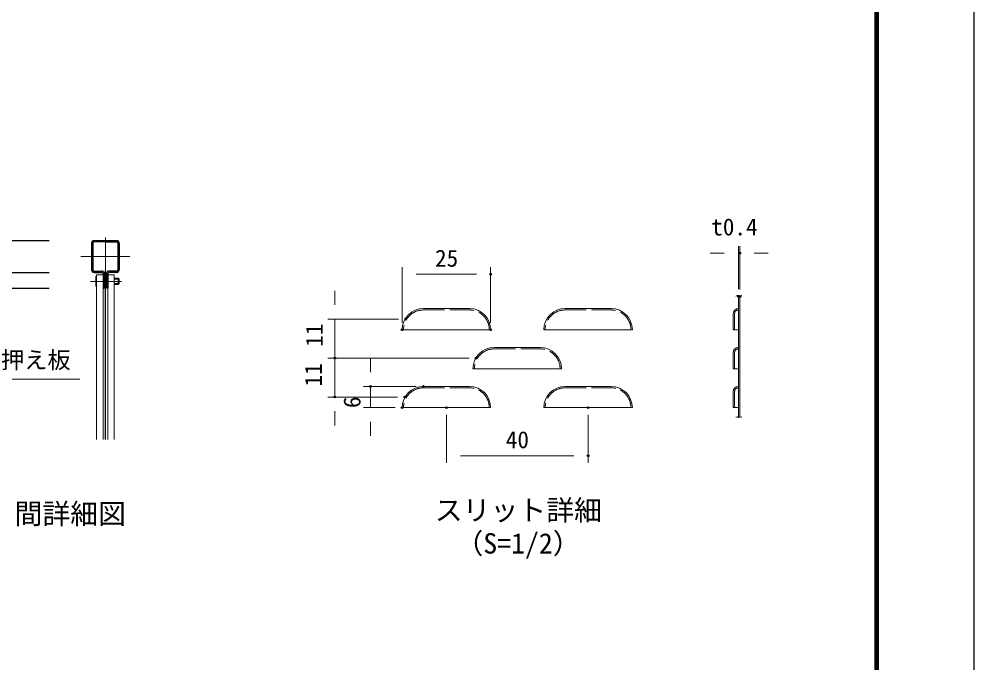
# Model space of a CAD drawing. Units: millimetres, scale not verified, with parts at other scales. Extents: x -4200 to 4200, y -2970 to 2970.
# Drawn here: x 1504 to 4200, y -753 to 1066 of the extents above; entities that cross this region are included whole.
import ezdxf
from ezdxf.enums import TextEntityAlignment as Align

# ---------------------------------------------------------------- set-up
doc = ezdxf.new("R2010")
doc.units = ezdxf.units.MM
doc.header["$LTSCALE"] = 10
doc.header["$PDMODE"] = 32
doc.header["$PDSIZE"] = 5
doc.linetypes.add('DASHED', pattern=[7.5, 6, -1.5])
doc.linetypes.add('USER1', pattern=[50.8, 31.75, -6.35, 6.35, -6.35])
for name, color, linetype, lineweight in [('0-0_D-STR1', 1, 'Continuous', 25), ('0-1_D-BMK', 2, 'USER1', 13), ('0-3_D-STR-DIM', 7, 'Continuous', 13), ('0-6_D-STR3', 3, 'Continuous', 13), ('0-7_D-TTL-TXT', 7, 'Continuous', 25), ('0-9_D-STR2', 7, 'Continuous', 13), ('0-A_D-STR-TXT', 7, 'Continuous', 13), ('0-D_D-TTL', 2, 'Continuous', 25)]:
    doc.layers.add(name, color=color, linetype=linetype, lineweight=lineweight)
doc.layers.add('0-5_Defpoints', color=8, linetype='Continuous')
doc.styles.add('ＭＳ ゴシック', font='')
doc.styles.get('ＭＳ ゴシック').set_extended_font_data('MS Gothic')

msp = doc.modelspace()

# ---------------------------------------------------------------- linework, layer by layer
at = {"layer": '0-0_D-STR1'}
for p, q in [((1045.73, 440.04), (1589.78, 440.04)), ((1709.07, 432.84), (1709.07, 357.24)), ((1712.67, 432.84), (1712.67, 357.24)), ((1716.27, 440.04), (1779.87, 440.04)), ((1748.07, 436.44), (1716.27, 436.44)), ((1748.07, 436.44), (1779.87, 436.44)), ((1783.47, 432.84), (1783.47, 357.24)), ((1787.07, 432.84), (1787.07, 357.24)), ((1716.27, 353.64), (1737.87, 353.64)), ((1779.87, 353.64), (1758.27, 353.64)), ((1045.73, 350.04), (1589.78, 350.04)), ((1716.27, 350.04), (1737.87, 350.04)), ((1741.47, 335.04), (1745.07, 335.04)), ((1745.07, 346.44), (1745.07, 305.04)), ((1751.07, 346.44), (1751.07, 305.04)), ((1751.07, 335.04), (1754.67, 335.04)), ((1754.67, 346.44), (1754.67, 305.04)), ((1779.87, 350.04), (1758.27, 350.04)), ((1374.76, 305.04), (1589.78, 305.04)), ((1741.47, 314.04), (1745.07, 314.04)), ((1751.07, 314.04), (1754.67, 314.04)), ((1754.67, 305.04), (1751.07, 305.04))]:
    msp.add_line(p, q, dxfattribs=at)
msp.add_lwpolyline([(1741.47, 346.44), (1741.47, 305.04), (1745.07, 305.04)], dxfattribs=at)
for centre, radius, start, end in [((1716.27, 432.84), 7.2, 90, 180), ((1716.27, 432.84), 3.6, 90, 180), ((1779.87, 432.84), 7.2, 0, 90), ((1779.87, 432.84), 3.6, 0, 90), ((1716.27, 357.24), 7.2, 180, 270), ((1716.27, 357.24), 3.6, 180, 270), ((1737.87, 346.44), 7.2, 0, 90), ((1758.27, 346.44), 7.2, 90, 180), ((1779.87, 357.24), 7.2, 270, 0), ((1779.87, 357.24), 3.6, 270, 0), ((1737.87, 346.44), 3.6, 0, 90), ((1758.27, 346.44), 3.6, 90, 180)]:
    msp.add_arc(centre, radius, start, end, dxfattribs=at)
at = {"layer": '0-1_D-BMK'}
for p, q in [((1748.07, 448.46), (1748.07, -121.87)), ((1678.62, 395.04), (1817.53, 395.04)), ((1705.76, 324.54), (1793.64, 324.54))]:
    msp.add_line(p, q, dxfattribs=at)
at = {"layer": '0-3_D-STR-DIM'}
for p, q in [((3495.62, 404.48), (3455.62, 404.48)), ((3535.62, 302.57), (3535.62, 424.48)), ((3535.62, 404.48), (3539.62, 404.48)), ((3539.62, 301.35), (3539.62, 424.48)), ((3579.62, 404.48), (3619.62, 404.48)), ((2585.9, 207.87), (2585.9, 364.81)), ((2835.9, 207.87), (2835.9, 364.81)), ((2625.9, 344.81), (2795.9, 344.81)), ((2396.22, 257.87), (2396.22, 297.87)), ((2575.97, 217.87), (2376.22, 217.87)), ((2396.22, 217.87), (2396.22, 107.87)), ((2396.22, 147.87), (2396.22, 187.87)), ((2774.79, 107.87), (2376.22, 107.87)), ((2774.79, 107.87), (2376.22, 107.87)), ((2396.22, 107.87), (2396.22, -2.13)), ((2496.61, 67.87), (2496.61, 107.87)), ((2396.22, 67.87), (2396.22, 27.87)), ((2625.9, 27.87), (2476.61, 27.87)), ((2496.61, -32.13), (2496.61, 27.87)), ((2573.13, -2.13), (2376.22, -2.13)), ((2396.22, -42.13), (2396.22, -82.13)), ((2565.9, -32.13), (2476.61, -32.13)), ((2710.9, -52.13), (2710.9, -187.97)), ((3110.9, -52.13), (3110.9, -187.97)), ((2496.61, -72.13), (2496.61, -112.13)), ((2750.9, -167.97), (3070.9, -167.97))]:
    msp.add_line(p, q, dxfattribs=at)
for points in [[(3527.91, 283.23), (3531.54, 284.23), (3534.84, 282.43), (3540.37, 283.46), (3538.29, 282.16), (3543.26, 284.23), (3545.19, 283.46)], [(3527.91, -59.19), (3531.54, -58.19), (3534.84, -60), (3540.37, -58.97), (3538.29, -60.27), (3543.26, -58.19), (3545.19, -58.97)]]:
    msp.add_lwpolyline(points, dxfattribs=at)
at = {"layer": '0-5_Defpoints'}
for p in [(3539.62, 404.48), (2835.9, 344.81), (3535.62, 282.57), (3539.62, 281.35), (2595.97, 217.87), (2585.9, 187.87), (2835.9, 187.87), (2396.22, 107.87), (2794.79, 107.87), (2496.61, 27.87), (2645.9, 27.87), (2396.22, -2.13), (2593.13, -2.13), (2585.9, -32.13), (2710.9, -32.13), (3110.9, -32.13), (3110.9, -167.97)]:
    msp.add_point(p, dxfattribs=at)
at = {"layer": '0-6_D-STR3'}
for p, q in [((1721.07, 337.53), (1721.07, 311.55)), ((1745.07, 333.54), (1747.47, 333.54)), ((1748.67, 333.54), (1751.07, 333.54)), ((1772.66, 333.54), (1784.07, 333.54)), ((1784.07, 333.54), (1784.07, 315.54)), ((1787.07, 330.54), (1784.07, 333.54)), ((1745.07, 315.54), (1747.47, 315.54)), ((1748.67, 315.54), (1751.07, 315.54)), ((1754.67, 305.04), (1754.67, 299.79)), ((1772.66, 318.54), (1787.07, 318.54)), ((1772.66, 315.54), (1784.07, 315.54)), ((1787.07, 318.54), (1784.07, 315.54))]:
    msp.add_line(p, q, dxfattribs=at)
at = {"layer": '0-6_D-STR3', "linetype": 'DASHED'}
for p, q in [((2645.9, 243.87), (2775.9, 243.87)), ((3045.9, 243.87), (3175.9, 243.87)), ((3524.62, 232.99), (3524.62, 187.87)), ((2845.9, 133.87), (2975.9, 133.87)), ((3524.62, 122.99), (3524.62, 77.87)), ((2645.9, 23.87), (2775.9, 23.87)), ((3045.9, 23.87), (3175.9, 23.87)), ((3524.62, 12.99), (3524.62, -32.13))]:
    msp.add_line(p, q, dxfattribs=at)
at = {"layer": '0-6_D-STR3'}
for points in [[(1723.49, -121.87), (1723.49, 343.29), (1741.47, 343.29), (1741.47, -121.87)], [(1772.66, -121.87), (1772.66, 343.29), (1754.67, 343.29), (1754.67, -121.87)], [(1772.66, 330.54), (1787.07, 330.54), (1787.07, 318.54)]]:
    msp.add_lwpolyline(points, dxfattribs=at)
for centre, radius, start, end in [((1725.99, 337.53), 4.92, 120.65597, 239.34403), ((1737.81, 324.54), 16.73, 148.86338, 211.13662), ((1725.99, 311.55), 4.92, 120.65597, 239.34403)]:
    msp.add_arc(centre, radius, start, end, dxfattribs=at)
at = {"layer": '0-6_D-STR3', "linetype": 'DASHED'}
for centre, radius, start, end in [((2645.9, 187.87), 56, 90, 180), ((2775.9, 187.87), 56, 0, 90), ((3045.9, 187.87), 56, 90, 180), ((3175.9, 187.87), 56, 0, 90), ((3535.62, 232.99), 11, 90, 180), ((2845.9, 77.87), 56, 90, 180), ((2975.9, 77.87), 56, 0, 90), ((3535.62, 122.99), 11, 90, 180), ((2645.9, -32.13), 56, 90, 180), ((2775.9, -32.13), 56, 0, 90), ((3045.9, -32.13), 56, 90, 180), ((3175.9, -32.13), 56, 0, 90), ((3535.62, 12.99), 11, 90, 180)]:
    msp.add_arc(centre, radius, start, end, dxfattribs=at)
at = {"layer": '0-9_D-STR2'}
for p, q in [((1747.47, 355.29), (1747.47, -121.87)), ((1748.67, 355.29), (1747.47, 355.29)), ((1748.67, 355.29), (1748.67, -121.87)), ((3535.62, 282.86), (3535.62, -59.57)), ((3539.62, 282.86), (3539.62, -59.57)), ((2645.9, 247.87), (2775.9, 247.87)), ((3045.9, 247.87), (3175.9, 247.87)), ((3520.62, 232.99), (3520.62, 187.87)), ((2585.9, 187.87), (2835.9, 187.87)), ((2985.9, 187.87), (3235.9, 187.87)), ((3535.62, 187.87), (3520.62, 187.87)), ((2845.9, 137.87), (2975.9, 137.87)), ((3520.62, 122.99), (3520.62, 77.87)), ((2785.9, 77.87), (3035.9, 77.87)), ((3535.62, 77.87), (3520.62, 77.87)), ((2645.9, 27.87), (2775.9, 27.87)), ((3045.9, 27.87), (3175.9, 27.87)), ((3520.62, 12.99), (3520.62, -32.13)), ((2585.9, -32.13), (2835.9, -32.13)), ((2985.9, -32.13), (3235.9, -32.13)), ((3535.62, -32.13), (3520.62, -32.13))]:
    msp.add_line(p, q, dxfattribs=at)
for centre, radius, start, end in [((2645.9, 187.87), 60, 90, 180), ((2775.9, 187.87), 60, 0, 90), ((3045.9, 187.87), 60, 90, 180), ((3175.9, 187.87), 60, 0, 90), ((3535.62, 232.99), 15, 90, 180), ((2845.9, 77.87), 60, 90, 180), ((2975.9, 77.87), 60, 0, 90), ((3535.62, 122.99), 15, 90, 180), ((2645.9, -32.13), 60, 90, 180), ((2775.9, -32.13), 60, 0, 90), ((3045.9, -32.13), 60, 90, 180), ((3175.9, -32.13), 60, 0, 90), ((3535.62, 12.99), 15, 90, 180)]:
    msp.add_arc(centre, radius, start, end, dxfattribs=at)
at = {"layer": '0-A_D-STR-TXT'}
msp.add_line((1440.51, 48.59), (1675.76, 48.59), dxfattribs=at)
at = {"layer": '0-D_D-TTL'}
for points in [[(-4199.71, 2970.07), (4200.29, 2970.07), (4200.29, -2969.93), (-4199.71, -2969.93)], [(-3929.71, 2750.07), (3930.29, 2750.07), (3930.29, -2749.93), (-3929.71, -2749.93)], [(-3927.21, 2747.57), (3927.79, 2747.57), (3927.79, -2747.43), (-3927.21, -2747.43)], [(-3924.71, 2745.07), (3925.29, 2745.07), (3925.29, -2744.93), (-3924.71, -2744.93)], [(-3922.21, 2742.57), (3922.79, 2742.57), (3922.79, -2742.43), (-3922.21, -2742.43)], [(-3919.71, 2740.07), (3920.29, 2740.07), (3920.29, -2739.93), (-3919.71, -2739.93)]]:
    msp.add_lwpolyline(points, close=True, dxfattribs=at)

# ---------------------------------------------------------------- texts
at = {"layer": '0-3_D-STR-DIM', "style": 'ＭＳ ゴシック'}
for s, p in [('t0.4', (3458.68, 440)), ('25', (2678.8, 351.55)), ('40', (2878.65, -161.23))]:
    msp.add_text(s, height=48.09, dxfattribs=at).set_placement(p, align=Align.BOTTOM_LEFT)
for s, p in [('11', (2376.33, 139.75)), ('11', (2373.75, 27.68)), ('6', (2482.82, -33.36))]:
    msp.add_text(s, height=48.09, rotation=90, dxfattribs=at).set_placement(p, align=Align.BOTTOM_LEFT)
at = {"layer": '0-7_D-TTL-TXT', "style": 'ＭＳ ゴシック'}
for s, p in [('パネル中間詳細図', (1176.6, -378.05)), ('スリット詳細', (2677.93, -367.95)), ('（S=1/2）', (2736.4, -461.73))]:
    msp.add_text(s, height=57.7, dxfattribs=at).set_placement(p, align=Align.BOTTOM_LEFT)
at = {"layer": '0-A_D-STR-TXT', "style": 'ＭＳ ゴシック'}
msp.add_text('押え板', height=48.09, dxfattribs=at).set_placement((1453.32, 64.28), align=Align.BOTTOM_LEFT)

doc.saveas('drawing.dxf')
